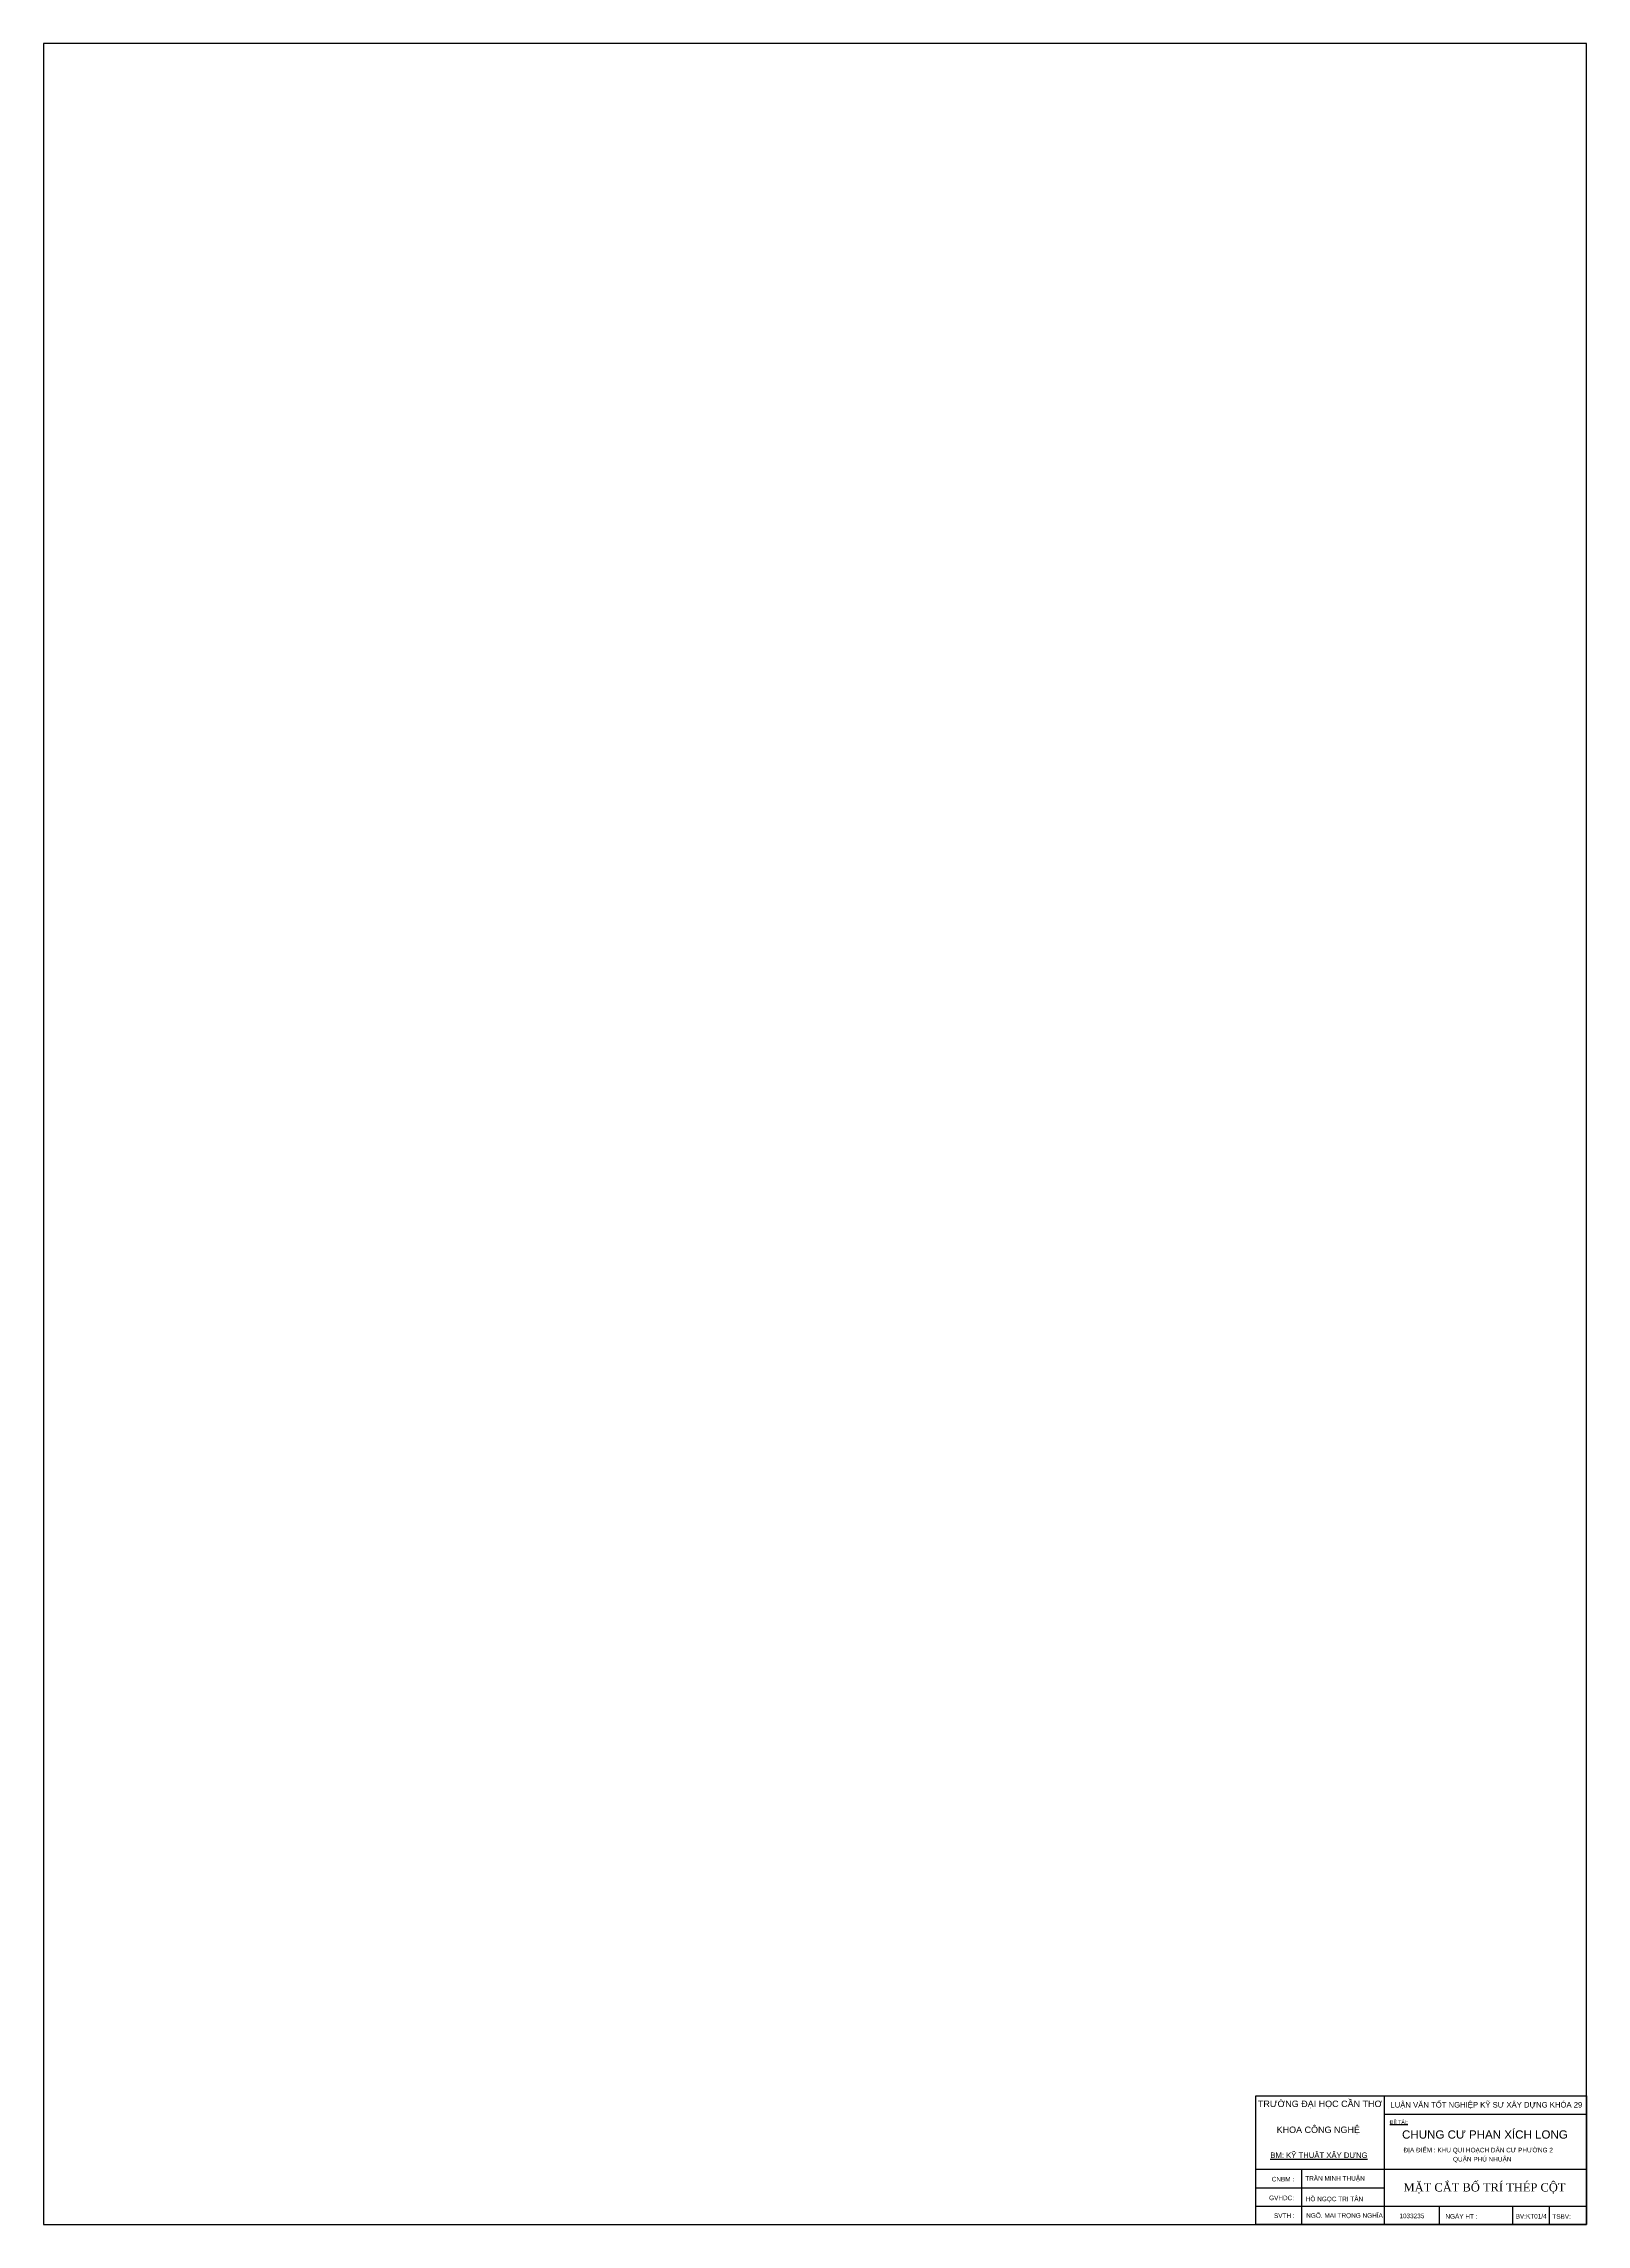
# Model space of a CAD drawing. Extents: x 394 to 12570, y -4198 to 1567.
# Drawn here: x 11730 to 12570, y -4198 to -3010 of the extents above; entities that cross this region are included whole.
import ezdxf

# ---------------------------------------------------------------- set-up
doc = ezdxf.new("R2010")
doc.units = 0
doc.header["$MEASUREMENT"] = 0
for name, color, linetype in [('TEXT', 7, 'CONTINUOUS'), ('THEP', 6, 'CONTINUOUS'), ('TUONG', 7, 'CONTINUOUS')]:
    doc.layers.add(name, color=color, linetype=linetype)
doc.styles.add('VNI-HELVE', font='')
doc.styles.add('VNI-TIMES', font='')
doc.styles.get('VNI-HELVE').set_extended_font_data('VNI-Helve')
doc.styles.get('VNI-TIMES').set_extended_font_data('VNI-Times')

msp = doc.modelspace()

# ---------------------------------------------------------------- linework, layer by layer
at = {"layer": 'THEP', "ltscale": 10}
for p, q in [((12460.324, -4197.668), (12460.324, -4127.668)), ((12460.324, -4137.668), (12570.324, -4137.668)), ((12390.324, -4167.668), (12570.324, -4167.668)), ((12415.324, -4197.668), (12415.324, -4167.668)), ((12390.324, -4177.668), (12460.324, -4177.668)), ((12390.324, -4187.668), (12570.324, -4187.668)), ((12490.324, -4197.668), (12490.324, -4187.668)), ((12530.324, -4197.668), (12530.324, -4187.668)), ((12550.324, -4197.668), (12550.324, -4187.668))]:
    msp.add_line(p, q, dxfattribs=at)
msp.add_lwpolyline([(12570.324, -4197.668), (12390.324, -4197.668), (12390.324, -4127.668), (12570.324, -4127.668)], close=True, dxfattribs=at)
at = {"layer": 'TUONG'}
msp.add_lwpolyline([(11730.324, -4197.668), (12570.324, -4197.668), (12570.324, -3009.668), (11730.324, -3009.668)], close=True, dxfattribs=at)

# ---------------------------------------------------------------- texts
at = {"layer": 'TEXT', "color": 7, "style": 'VNI-TIMES'}
for s, insert, char_height, width, attachment_point in [('{\\fVNI-Helve|b0|i0|c0|p2;TRÖÔØNG ÑAÏI HOÏC CAÀN THÔ\\H1.333x;}', (12425.331, -4130.227), 3.5, 69.6475, 2), ('{\\fVNI-Helve|b0|i0|c0|p2;LUAÄN VAÊN TOÁT NGHIEÄP KYÕ SÖ XAÂY DÖÏNG KHOÙA 29}', (12515.869, -4132.845), 3, 114.35126, 5), ('{\\fVNI-Helve|b0|i0|c0|p2;KHOA COÂNG NGHEÄ}', (12424.362, -4144.372), 3.5, 69.6475, 2), ('\\fVNI-Helve|b0|i0|c0|p2;CNBM :', (12405.097, -4173.041), 2.5, 26.65726, 5), ('{\\fVNI-Helve|b0|i0|c0|p2;TRAÀN MINH THUAÄN}', (12433.46, -4172.837), 2.5, 41.25478, 5), (' \\fVNI-Helve|b0|i0|c0|p2;   GVHDC:', (12402.43, -4183.249), 2.5, 26.65726, 5), ('\\fVNI-Helve|b0|i0|c0|p2;SVTH :', (12405.865, -4192.96), 2.5, 26.65726, 5)]:
    msp.add_mtext(s, dxfattribs=dict(at, insert=insert, char_height=char_height, width=width, attachment_point=attachment_point))
at = {"layer": 'TEXT', "attachment_point": 1}
for s, insert, char_height, width, style in [('\\fVNI-Helve|b0|i0|c0|p2;\\LÑEÀ TAØI:', (12463.25, -4140.932), 2, 12.57188, 'VNI-TIMES'), ('{\\fVNI-Helve|b0|i0|c0|p2;CHUNG CÖ PHAN XÍCH LONG}', (12469.973, -4146.449), 4.5, 104.63729, 'VNI-TIMES'), ('{\\fVNI-Helve|b0|i0|c0|p2;\\LBM: KYÕ THUAÄT XAÂY DÖÏNG}', (12398.225, -4158.489), 3, 57.4, 'VNI-TIMES'), ('ÑÒA ÑIEÅM : KHU QUI HOAÏCH DAÂN CÖ PHÖÔØNG 2', (12470.792, -4155.93), 2.5, 98.2032, 'VNI-HELVE'), ('QUAÄN PHUÙ NHUAÄN', (12497.719, -4160.903), 2.5, 47.51768, 'VNI-HELVE'), ('MAËT CAÉT BOÁ TRÍ THEÙP COÄT', (12470.78, -4175.246), 4.5, 104.63729, 'VNI-TIMES'), ('{\\fVNI-Helve|b0|i0|c0|p2;HOÀ NGOÏC TRI TAÂN}', (12417.569, -4182.562), 2.5, 43.22578, 'VNI-TIMES'), ('\\pt37.5;{\\fVNI-Helve|b0|i0|c0|p2;NGÕ. MAI TROÏNG NGHÓA}', (12417.788, -4191.563), 2.5, 54.20588, 'VNI-TIMES'), ('1033235', (12468.514, -4191.812), 2.5, 26.70423, 'VNI-HELVE'), ('NGAØY HT :', (12493.577, -4192.05), 2.5, 35.0493, 'VNI-HELVE'), ('BV:KT01/4', (12531.818, -4191.975), 2.5, 17.57472, 'VNI-HELVE'), ('TSBV:', (12551.796, -4192.125), 2.5, 17.57472, 'VNI-HELVE')]:
    msp.add_mtext(s, dxfattribs=dict(at, insert=insert, char_height=char_height, width=width, style=style))

doc.saveas('drawing.dxf')
